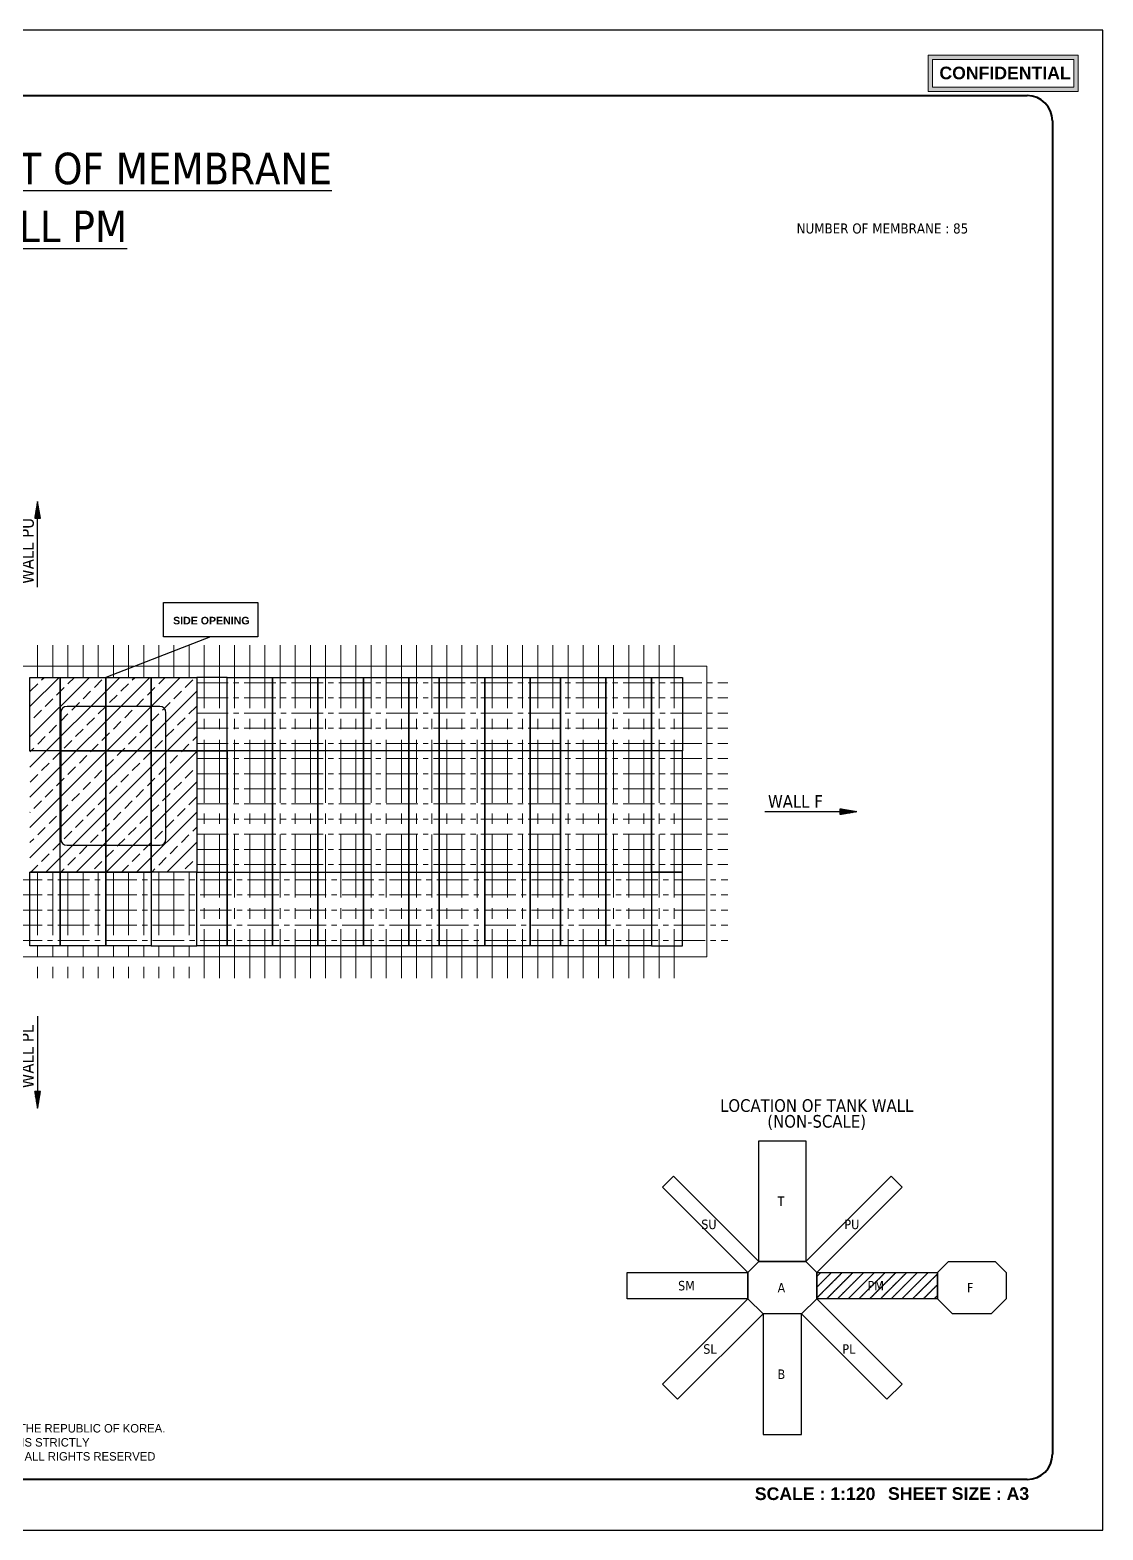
# Model space of a CAD drawing. Extents: x 0 to 50400, y 0 to 35640.
# Drawn here: x 24916 to 50400, y 0 to 35640 of the extents above; entities that cross this region are included whole.
import ezdxf
from ezdxf.enums import TextEntityAlignment as Align

# ---------------------------------------------------------------- set-up
doc = ezdxf.new("R2010")
doc.units = 0
doc.linetypes.add('CENTER2', pattern=[225, 150, -25, 25, -25])
doc.layers.add('1', color=7, linetype='Continuous')
doc.layers.add('New Scale Title', color=7, linetype='Continuous')
for name, color, linetype, lineweight in [('KC-2B HHITABLE', 253, 'Continuous', 25), ('KC-2B Membrane Sheet', 181, 'Continuous', 25), ('KC-2B Membrane Sheet UM', 181, 'Continuous', 25), ('KC-2B Non Scale View', 253, 'Continuous', 25), ('KC-2B Note', 2, 'Continuous', 25), ('KC-2B Steel Wall', 7, 'Continuous', 20), ('KC-2B Wall Name', 3, 'Continuous', 25)]:
    doc.layers.add(name, color=color, linetype=linetype, lineweight=lineweight)
doc.layers.add('MULTI-PLOT-AREA', color=2, linetype='Continuous', plot=False)
doc.styles.add('arial', font='arialbd.ttf')
doc.styles.add('Default', font='tahoma.ttf')

# ---------------------------------------------------------------- blocks, each defined once
blk = doc.blocks.new('MULTI-PLOT-AREA')
at = {"layer": 'MULTI-PLOT-AREA'}
blk.add_lwpolyline([(0, 0), (1, 0), (1, 1), (0, 1)], close=True, dxfattribs=at)

msp = doc.modelspace()

# ---------------------------------------------------------------- hatches: boundary and pattern name
at = {"layer": 'KC-2B Non Scale View', "extrusion": (0, 0, -1)}
h = msp.add_hatch(dxfattribs=at)
h.set_pattern_fill('WALLCHECK', color=256, scale=0.090198, angle=90, style=0, pattern_type=2)
h.set_pattern_definition([(135, (849183.48, 5135.06), (-127.559853, -127.559853), [9.0198437, -0.0090198])])
h.paths.add_polyline_path([(-43600, 6117), (-46467, 6117), (-46467, 5494), (-43600, 5494)])
at = {"layer": 'KC-2B Wall Name', "extrusion": (0, 0, -1)}
h = msp.add_hatch(dxfattribs=at)
h.set_pattern_fill('SLOPELINE', color=256, scale=0.75, angle=90, style=0, pattern_type=2)
h.set_pattern_definition([(135, (500916.354, 14910.1), (-0.5303300859, -0.5303300859), [75, -0.075])])
h.paths.add_polyline_path([(-44158, 17003), (-44158, 17137), (-44556, 17070)])
at = {"layer": 'KC-2B Wall Name'}
h = msp.add_hatch(dxfattribs=at)
h.set_pattern_fill('SLOPELINE', color=256, scale=0.75, style=0, pattern_type=2)
h.set_pattern_definition([(45, (13891.4386, 14138.4446), (-0.530330086, 0.530330086), [75, -0.075])])
h.paths.add_polyline_path([(25163, 10418), (25030, 10418), (25096, 10020)])
at = {"layer": 'New Scale Title', "lineweight": 5, "true_color": 0xff0000}
h = msp.add_hatch(color=1, dxfattribs=at)
h.dxf.hatch_style = 1
h.paths.add_polyline_path([(49813, 35045), (46249, 35045), (46249, 34181), (49813, 34181)])
h.paths.add_polyline_path([(46351, 34283), (46351, 34943), (49711, 34943), (49711, 34283)], flags=16)
h.paths.add_polyline_path([(46420, 34300), (49690, 34300), (49690, 34918), (46420, 34918)], flags=8)

# ---------------------------------------------------------------- linework, layer by layer
for p, q in [((28083, 22037), (30326, 22037)), ((28083, 21223), (28083, 22037)), ((30326, 22037), (30326, 21223)), ((29205, 21223), (26716, 20259)), ((30326, 21223), (28083, 21223))]:
    msp.add_line(p, q)
at = {"color": 1}
for p, q in [((24916, 19565), (25611, 20259)), ((24916, 18846), (26329, 20259)), ((24916, 18128), (27048, 20259)), ((24916, 17409), (27766, 20259)), ((24916, 16691), (28485, 20259)), ((24916, 20259), (28876, 20259)), ((24920, 19927), (25100, 20107)), ((25189, 20197), (25252, 20259)), ((25549, 19838), (25728, 20017)), ((25818, 20107), (25970, 20259)), ((26447, 20017), (26626, 20197)), ((27075, 19927), (27255, 20107)), ((27345, 20197), (27407, 20259)), ((27704, 19838), (27884, 20017)), ((27973, 20107), (28126, 20259)), ((28602, 20017), (28782, 20197)), ((28876, 20259), (28876, 15630)), ((24916, 15972), (28876, 19932)), ((25908, 19478), (26088, 19658)), ((26177, 19748), (26357, 19927)), ((26806, 19658), (26986, 19838)), ((27435, 19568), (27614, 19748)), ((28063, 19478), (28243, 19658)), ((28333, 19748), (28512, 19927)), ((25010, 19299), (25189, 19478)), ((25638, 19209), (25818, 19389)), ((25646, 19418), (25646, 16418)), ((27996, 19568), (25796, 19568)), ((26267, 19119), (26447, 19299)), ((26537, 19389), (26716, 19568)), ((27165, 19299), (27345, 19478)), ((27794, 19209), (27973, 19389)), ((28146, 16418), (28146, 19418)), ((28422, 19119), (28602, 19299)), ((28692, 19389), (28871, 19568)), ((25293, 15630), (28876, 19214)), ((25369, 18940), (25549, 19119)), ((25998, 18850), (26177, 19029)), ((26626, 18760), (26806, 18940)), ((26896, 19029), (27075, 19209)), ((27524, 18940), (27704, 19119)), ((28153, 18850), (28333, 19029)), ((24916, 18487), (25010, 18580)), ((25100, 18670), (25279, 18850)), ((25728, 18580), (25908, 18760)), ((26357, 18491), (26537, 18670)), ((26986, 18401), (27165, 18580)), ((27255, 18670), (27435, 18850)), ((27884, 18580), (28063, 18760)), ((28512, 18491), (28692, 18670)), ((28782, 18760), (28876, 18855)), ((25636, 18510), (24916, 18510)), ((25189, 18042), (25369, 18221)), ((25459, 18311), (25638, 18491)), ((26011, 15630), (28876, 18496)), ((26088, 18221), (26267, 18401)), ((26716, 18131), (26896, 18311)), ((27345, 18042), (27524, 18221)), ((27614, 18311), (27794, 18491)), ((28243, 18221), (28422, 18401)), ((24920, 17772), (25100, 17952)), ((25549, 17682), (25728, 17862)), ((25818, 17952), (25998, 18131)), ((26447, 17862), (26626, 18042)), ((27075, 17772), (27255, 17952)), ((27704, 17682), (27884, 17862)), ((27973, 17952), (28153, 18131)), ((28602, 17862), (28782, 18042)), ((25279, 17413), (25459, 17592)), ((25908, 17323), (26088, 17503)), ((26177, 17592), (26357, 17772)), ((26729, 15630), (28876, 17777)), ((26806, 17503), (26986, 17682)), ((27435, 17413), (27614, 17592)), ((28063, 17323), (28243, 17503)), ((28333, 17592), (28512, 17772)), ((25010, 17143), (25189, 17323)), ((25638, 17054), (25818, 17233)), ((26267, 16964), (26447, 17143)), ((26537, 17233), (26716, 17413)), ((27165, 17143), (27345, 17323)), ((27794, 17054), (27973, 17233)), ((28422, 16964), (28602, 17143)), ((28692, 17233), (28871, 17413)), ((25369, 16784), (25549, 16964)), ((25998, 16694), (26177, 16874)), ((26626, 16605), (26806, 16784)), ((26896, 16874), (27075, 17054)), ((27448, 15630), (28876, 17059)), ((27524, 16784), (27704, 16964)), ((28153, 16694), (28333, 16874)), ((24916, 16332), (25010, 16425)), ((25100, 16515), (25279, 16694)), ((25728, 16425), (25908, 16605)), ((26357, 16335), (26537, 16515)), ((26986, 16245), (27165, 16425)), ((27255, 16515), (27435, 16694)), ((27884, 16425), (28063, 16605)), ((28512, 16335), (28692, 16515)), ((28782, 16605), (28876, 16700)), ((25189, 15886), (25369, 16066)), ((25459, 16156), (25638, 16335)), ((25796, 16268), (27996, 16268)), ((26088, 16066), (26267, 16245)), ((26716, 15976), (26896, 16156)), ((27345, 15886), (27524, 16066)), ((27614, 16156), (27794, 16335)), ((28166, 15630), (28876, 16340)), ((28243, 16066), (28422, 16245)), ((24933, 15630), (25100, 15796)), ((25652, 15630), (25728, 15707)), ((25818, 15796), (25998, 15976)), ((26447, 15707), (26626, 15886)), ((27089, 15630), (27255, 15796)), ((27807, 15630), (27884, 15707)), ((27973, 15796), (28153, 15976)), ((28602, 15707), (28782, 15886)), ((28876, 15630), (24916, 15630))]:
    msp.add_line(p, q, dxfattribs=at)
at = {"color": 1, "linetype": 'Continuous', "lineweight": 0}
msp.add_line((25279, 19568), (25459, 19748), dxfattribs=at)
at = {"linetype": 'Continuous', "lineweight": 0}
for p, q in [((28871, 18131), (28876, 18136)), ((24916, 17050), (24920, 17054)), ((28871, 15976), (28876, 15981))]:
    msp.add_line(p, q, dxfattribs=at)
at = {"color": 1}
msp.add_lwpolyline([(25636, 18510), (24916, 18510), (24916, 20259), (25636, 20259), (25636, 18510)], dxfattribs=at)
for centre, start, end in [((25796, 19418), 90, 180), ((27996, 19418), 0, 90), ((25796, 16418), 180, 270), ((27996, 16418), 270, 0)]:
    msp.add_arc(centre, 150, start, end, dxfattribs=at)
at = {"layer": 'KC-2B Membrane Sheet'}
for points in [[(26716, 18510), (25636, 18510), (25636, 20259), (26716, 20259), (26716, 18510)], [(27796, 18510), (26716, 18510), (26716, 20259), (27796, 20259), (27796, 18510)], [(28876, 18510), (27796, 18510), (27796, 20259), (28876, 20259), (28876, 18510)], [(28876, 18510), (29596, 18510), (29596, 20259), (28876, 20259), (28876, 18510)], [(30676, 18510), (29596, 18510), (29596, 20259), (30676, 20259), (30676, 18510)], [(31756, 18510), (30676, 18510), (30676, 20259), (31756, 20259), (31756, 18510)], [(32836, 18510), (31756, 18510), (31756, 20259), (32836, 20259), (32836, 18510)], [(33916, 18510), (32836, 18510), (32836, 20259), (33916, 20259), (33916, 18510)], [(34636, 18510), (33916, 18510), (33916, 20259), (34636, 20259), (34636, 18510)], [(35716, 18510), (34636, 18510), (34636, 20259), (35716, 20259), (35716, 18510)], [(36796, 18510), (35716, 18510), (35716, 20259), (36796, 20259), (36796, 18510)], [(37516, 18510), (36796, 18510), (36796, 20259), (37516, 20259), (37516, 18510)], [(38596, 18510), (37516, 18510), (37516, 20259), (38596, 20259), (38596, 18510)], [(39676, 18510), (38596, 18510), (38596, 20259), (39676, 20259), (39676, 18510)], [(40411, 18510), (39676, 18510), (39676, 20259), (40411, 20259), (40411, 18510)], [(26716, 15630), (25636, 15630), (25636, 18510), (26716, 18510), (26716, 15630)], [(27796, 15630), (26716, 15630), (26716, 18510), (27796, 18510), (27796, 15630)], [(27796, 18510), (28876, 18510), (28876, 15630), (27796, 15630), (27796, 18510)], [(24916, 15630), (25636, 15630), (25636, 13881), (24916, 13881), (24916, 15630)], [(25636, 15630), (26716, 15630), (26716, 13881), (25636, 13881), (25636, 15630)], [(26716, 15630), (27796, 15630), (27796, 13881), (26716, 13881), (26716, 15630)], [(28876, 15630), (27796, 15630), (27796, 13881), (28876, 13881), (28876, 15630)], [(28876, 15630), (29596, 15630), (29596, 13881), (28876, 13881), (28876, 15630)], [(29596, 15630), (30676, 15630), (30676, 13881), (29596, 13881), (29596, 15630)], [(30676, 15630), (31756, 15630), (31756, 13881), (30676, 13881), (30676, 15630)], [(31756, 15630), (32836, 15630), (32836, 13881), (31756, 13881), (31756, 15630)], [(32836, 15630), (33916, 15630), (33916, 13881), (32836, 13881), (32836, 15630)], [(33916, 15630), (34636, 15630), (34636, 13881), (33916, 13881), (33916, 15630)], [(34636, 15630), (35716, 15630), (35716, 13881), (34636, 13881), (34636, 15630)], [(35716, 15630), (36796, 15630), (36796, 13881), (35716, 13881), (35716, 15630)], [(36796, 15630), (37516, 15630), (37516, 13881), (36796, 13881), (36796, 15630)], [(37516, 15630), (38596, 15630), (38596, 13881), (37516, 13881), (37516, 15630)], [(38596, 15630), (39676, 15630), (39676, 13881), (38596, 13881), (38596, 15630)], [(40411, 15630), (39676, 15630), (39676, 13881), (40411, 13881), (40411, 15630)]]:
    msp.add_lwpolyline(points, dxfattribs=at)
at = {"layer": 'KC-2B Membrane Sheet UM', "linetype": 'Continuous'}
for p, q in [((25636, 15630), (25636, 18510)), ((29596, 18510), (28876, 18510)), ((28876, 18510), (28876, 15630)), ((29596, 18510), (29596, 15630)), ((29596, 15630), (29596, 18510)), ((30676, 18510), (30676, 15630)), ((30676, 15630), (30676, 18510)), ((31756, 18510), (31756, 15630)), ((31756, 15630), (31756, 18510)), ((32836, 18510), (32836, 15630)), ((32836, 15630), (32836, 18510)), ((33916, 15630), (33916, 18510)), ((33916, 18510), (33916, 15630)), ((34636, 18510), (34636, 15630)), ((34636, 15630), (34636, 18510)), ((35716, 18510), (35716, 15630)), ((35716, 15630), (35716, 18510)), ((36796, 15630), (36796, 18510)), ((36796, 18510), (36796, 15630)), ((37516, 18510), (37516, 15630)), ((37516, 15630), (37516, 18510)), ((38596, 18510), (38596, 15630)), ((38596, 15630), (38596, 18510)), ((39676, 15630), (39676, 18510)), ((40411, 18510), (39676, 18510)), ((39676, 18510), (39676, 15630)), ((40411, 15630), (40411, 18510)), ((24916, 15630), (25636, 15630)), ((28876, 15630), (29596, 15630)), ((39676, 15630), (40411, 15630))]:
    msp.add_line(p, q, dxfattribs=at)
at = {"layer": 'KC-2B Non Scale View', "linetype": 'Continuous', "extrusion": (0, 0, -1)}
for points in [[(-42228, 6378), (-42228, 9245), (-43339, 9245), (-43339, 6378)], [(-41967, 6117), (-39940, 8144), (-40201, 8406), (-42228, 6378)], [(-43339, 6378), (-45366, 8406), (-45627, 8144), (-43600, 6117)], [(-41967, 5494), (-39100, 5494), (-39100, 6117), (-41967, 6117)], [(-42326, 5135), (-41967, 5494), (-41967, 6117), (-42228, 6378), (-43339, 6378), (-43600, 6117), (-43600, 5494), (-43241, 5135)], [(-43600, 6117), (-46467, 6117), (-46467, 5494), (-43600, 5494)], [(-46826, 5135), (-46467, 5494), (-46467, 6117), (-46728, 6378), (-47839, 6378), (-48100, 6117), (-48100, 5494), (-47741, 5135)], [(-42326, 5135), (-40298, 3108), (-39940, 3467), (-41967, 5494)], [(-43600, 5494), (-45627, 3467), (-45268, 3108), (-43241, 5135)]]:
    msp.add_lwpolyline(points, close=True, dxfattribs=at)
at = {"layer": 'KC-2B Non Scale View', "linetype": 'Continuous'}
msp.add_lwpolyline([(42326, 5135), (42326, 2268), (43241, 2268), (43241, 5135)], close=True, dxfattribs=at)
at = {"layer": 'KC-2B Steel Wall', "linetype": 'CENTER2', "ltscale": 10}
for p, q in [((25096, 21025), (25096, 20259)), ((25456, 21025), (25456, 20259)), ((25816, 21025), (25816, 20259)), ((26176, 21025), (26176, 20259)), ((26536, 21025), (26536, 20259)), ((26896, 21025), (26896, 20259)), ((27256, 21025), (27256, 20259)), ((27616, 21025), (27616, 20259)), ((27976, 21025), (27976, 20259)), ((28336, 21025), (28336, 20259)), ((28696, 21025), (28696, 20259)), ((29056, 21025), (29056, 13115)), ((29416, 21025), (29416, 13115)), ((29776, 21025), (29776, 13115)), ((30136, 21025), (30136, 13115)), ((30496, 21025), (30496, 13115)), ((30856, 21025), (30856, 13115)), ((31216, 21025), (31216, 13115)), ((31576, 21025), (31576, 13115)), ((31936, 21025), (31936, 13115)), ((32296, 21025), (32296, 13115)), ((32656, 21025), (32656, 13115)), ((33016, 21025), (33016, 13115)), ((33376, 21025), (33376, 13115)), ((33736, 21025), (33736, 13115)), ((34096, 21025), (34096, 13115)), ((34456, 21025), (34456, 13115)), ((34816, 21025), (34816, 13115)), ((35176, 21025), (35176, 13115)), ((35536, 21025), (35536, 13115)), ((35896, 21025), (35896, 13115)), ((36256, 21025), (36256, 13115)), ((36616, 21025), (36616, 13115)), ((36976, 21025), (36976, 13115)), ((37336, 21025), (37336, 13115)), ((37696, 21025), (37696, 13115)), ((38056, 21025), (38056, 13115)), ((38416, 21025), (38416, 13115)), ((38776, 21025), (38776, 13115)), ((39136, 21025), (39136, 13115)), ((39496, 21025), (39496, 13115)), ((39856, 21025), (39856, 13115)), ((40216, 21025), (40216, 13115)), ((25096, 15630), (25096, 13115)), ((25456, 15630), (25456, 13115)), ((25816, 15630), (25816, 13115)), ((26176, 15630), (26176, 13115)), ((26536, 15630), (26536, 13115)), ((26896, 15630), (26896, 13115)), ((27256, 15630), (27256, 13115)), ((27616, 15630), (27616, 13115)), ((27976, 15630), (27976, 13115)), ((28336, 15630), (28336, 13115)), ((28696, 15630), (28696, 13115))]:
    msp.add_line(p, q, dxfattribs=at)
at = {"layer": 'KC-2B Steel Wall', "extrusion": (0, 0, -1)}
for p, q in [((9204, 20525), (40989, 20525)), ((40989, 20525), (40989, 13615)), ((40989, 13615), (9204, 13615))]:
    msp.add_line(p, q, dxfattribs=at)
at = {"layer": 'KC-2B Steel Wall', "linetype": 'CENTER2', "ltscale": 5}
for p, q in [((28876, 20130), (41489, 20130)), ((28876, 19770), (41489, 19770)), ((28876, 19410), (41489, 19410)), ((28876, 19050), (41489, 19050)), ((28876, 18690), (41489, 18690)), ((28876, 18330), (41489, 18330)), ((28876, 17970), (41489, 17970)), ((28876, 17610), (41489, 17610)), ((28876, 17250), (41489, 17250)), ((28876, 16890), (41489, 16890)), ((28876, 16530), (41489, 16530)), ((28876, 16170), (41489, 16170)), ((28876, 15810), (41489, 15810)), ((8704, 15450), (41489, 15450)), ((8704, 15090), (41489, 15090)), ((8704, 14730), (41489, 14730)), ((8704, 14370), (41489, 14370)), ((8704, 14010), (41489, 14010))]:
    msp.add_line(p, q, dxfattribs=at)
at = {"layer": 'KC-2B Wall Name'}
for p, q in [((25096, 24436), (25030, 24039)), ((25163, 24039), (25096, 24436)), ((25030, 24039), (25163, 24039)), ((25096, 22401), (25096, 24191)), ((42369, 17070), (44158, 17070)), ((25096, 12207), (25096, 10418))]:
    msp.add_line(p, q, dxfattribs=at)
at = {"layer": 'KC-2B Wall Name', "linetype": 'Continuous'}
for p, q in [((25059, 24215), (25082, 24237)), ((25059, 24214), (25082, 24237)), ((25059, 24213), (25083, 24236)), ((25059, 24211), (25083, 24236)), ((25060, 24221), (25079, 24240)), ((25060, 24220), (25079, 24239)), ((25060, 24219), (25080, 24239)), ((25060, 24218), (25080, 24238)), ((25060, 24216), (25081, 24238)), ((25061, 24228), (25076, 24243)), ((25061, 24227), (25077, 24242)), ((25061, 24225), (25077, 24242)), ((25061, 24224), (25078, 24241)), ((25061, 24223), (25078, 24240)), ((25062, 24233), (25074, 24245)), ((25062, 24232), (25075, 24244)), ((25062, 24230), (25075, 24244)), ((25062, 24229), (25076, 24243)), ((25063, 24239), (25071, 24247)), ((25063, 24238), (25072, 24247)), ((25063, 24237), (25072, 24246)), ((25063, 24235), (25073, 24246)), ((25063, 24234), (25074, 24245)), ((25064, 24246), (25069, 24250)), ((25064, 24244), (25069, 24249)), ((25064, 24243), (25070, 24249)), ((25064, 24242), (25070, 24248)), ((25064, 24241), (25071, 24248)), ((25065, 24251), (25067, 24252)), ((25065, 24250), (25067, 24252)), ((25065, 24248), (25068, 24251)), ((25065, 24247), (25068, 24251)), ((25066, 24257), (25117, 24308)), ((25066, 24256), (25118, 24307)), ((25066, 24255), (25118, 24307)), ((25066, 24253), (25118, 24306)), ((25066, 24253), (25118, 24305)), ((25066, 24252), (25066, 24253)), ((25067, 24264), (25114, 24311)), ((25067, 24262), (25115, 24310)), ((25067, 24261), (25116, 24309)), ((25067, 24260), (25116, 24309)), ((25067, 24258), (25117, 24308)), ((25067, 24252), (25119, 24304)), ((25067, 24252), (25119, 24303)), ((25068, 24269), (25112, 24313)), ((25068, 24267), (25113, 24312)), ((25068, 24266), (25113, 24312)), ((25068, 24265), (25114, 24311)), ((25068, 24251), (25119, 24302)), ((25068, 24251), (25119, 24301)), ((25069, 24275), (25110, 24315)), ((25069, 24274), (25110, 24315)), ((25069, 24272), (25111, 24314)), ((25069, 24271), (25111, 24314)), ((25069, 24270), (25112, 24313)), ((25069, 24250), (25119, 24300)), ((25069, 24250), (25119, 24300)), ((25070, 24281), (25107, 24318)), ((25070, 24280), (25108, 24317)), ((25070, 24279), (25108, 24317)), ((25070, 24278), (25109, 24316)), ((25070, 24276), (25109, 24316)), ((25070, 24249), (25120, 24299)), ((25070, 24248), (25120, 24298)), ((25071, 24286), (25105, 24320)), ((25071, 24285), (25105, 24320)), ((25071, 24284), (25106, 24319)), ((25071, 24283), (25106, 24318)), ((25071, 24248), (25120, 24297)), ((25071, 24247), (25120, 24296)), ((25072, 24293), (25102, 24323)), ((25072, 24292), (25103, 24322)), ((25072, 24290), (25103, 24322)), ((25072, 24289), (25104, 24321)), ((25072, 24288), (25104, 24321)), ((25072, 24247), (25120, 24295)), ((25073, 24299), (25100, 24325)), ((25073, 24298), (25100, 24325)), ((25073, 24297), (25101, 24324)), ((25073, 24295), (25101, 24324)), ((25073, 24294), (25102, 24323)), ((25073, 24246), (25120, 24294)), ((25073, 24246), (25120, 24293)), ((25074, 24304), (25097, 24327)), ((25074, 24303), (25098, 24327)), ((25074, 24302), (25099, 24326)), ((25074, 24300), (25099, 24326)), ((25074, 24245), (25121, 24292)), ((25074, 24245), (25121, 24291)), ((25075, 24311), (25095, 24330)), ((25075, 24309), (25095, 24330)), ((25075, 24308), (25096, 24329)), ((25075, 24307), (25096, 24329)), ((25075, 24306), (25097, 24328)), ((25075, 24244), (25121, 24290)), ((25075, 24244), (25121, 24290)), ((25076, 24317), (25092, 24333)), ((25076, 24316), (25093, 24332)), ((25076, 24315), (25093, 24332)), ((25076, 24313), (25094, 24331)), ((25076, 24312), (25094, 24331)), ((25076, 24243), (25121, 24289)), ((25076, 24243), (25121, 24288)), ((25077, 24322), (25090, 24335)), ((25077, 24321), (25091, 24334)), ((25077, 24320), (25091, 24334)), ((25077, 24318), (25092, 24333)), ((25077, 24242), (25122, 24287)), ((25077, 24242), (25122, 24286)), ((25078, 24329), (25087, 24338)), ((25078, 24327), (25088, 24337)), ((25078, 24326), (25088, 24336)), ((25078, 24325), (25089, 24336)), ((25078, 24323), (25090, 24335)), ((25078, 24241), (25122, 24285)), ((25078, 24241), (25122, 24284)), ((25079, 24335), (25085, 24340)), ((25079, 24334), (25085, 24340)), ((25079, 24332), (25086, 24339)), ((25079, 24331), (25086, 24339)), ((25079, 24330), (25087, 24338)), ((25079, 24240), (25122, 24283)), ((25079, 24239), (25122, 24282)), ((25080, 24340), (25083, 24342)), ((25080, 24339), (25083, 24342)), ((25080, 24337), (25084, 24341)), ((25080, 24336), (25084, 24341)), ((25080, 24239), (25122, 24281)), ((25081, 24346), (25107, 24372)), ((25081, 24345), (25107, 24371)), ((25081, 24344), (25107, 24370)), ((25081, 24344), (25081, 24344)), ((25081, 24343), (25082, 24343)), ((25081, 24341), (25082, 24343)), ((25081, 24238), (25123, 24280)), ((25081, 24238), (25123, 24280)), ((25082, 24353), (25106, 24377)), ((25082, 24351), (25107, 24376)), ((25082, 24350), (25107, 24375)), ((25082, 24349), (25107, 24374)), ((25082, 24348), (25107, 24373)), ((25082, 24343), (25108, 24369)), ((25082, 24343), (25108, 24369)), ((25082, 24237), (25123, 24279)), ((25082, 24237), (25123, 24278)), ((25083, 24358), (25106, 24380)), ((25083, 24357), (25106, 24379)), ((25083, 24355), (25106, 24379)), ((25083, 24354), (25106, 24378)), ((25083, 24342), (25108, 24368)), ((25083, 24342), (25108, 24367)), ((25083, 24236), (25123, 24277)), ((25083, 24236), (25123, 24276)), ((25084, 24364), (25105, 24385)), ((25084, 24363), (25105, 24384)), ((25084, 24362), (25105, 24383)), ((25084, 24360), (25105, 24382)), ((25084, 24359), (25106, 24381)), ((25084, 24341), (25108, 24366)), ((25084, 24341), (25108, 24365)), ((25084, 24235), (25123, 24275)), ((25084, 24235), (25124, 24274)), ((25085, 24371), (25104, 24389)), ((25085, 24369), (25104, 24389)), ((25085, 24368), (25105, 24388)), ((25085, 24367), (25105, 24387)), ((25085, 24366), (25105, 24386)), ((25085, 24340), (25109, 24364)), ((25085, 24340), (25109, 24363)), ((25085, 24234), (25124, 24273)), ((25085, 24234), (25124, 24272)), ((25086, 24376), (25104, 24393)), ((25086, 24374), (25104, 24392)), ((25086, 24373), (25104, 24391)), ((25086, 24372), (25104, 24390)), ((25086, 24339), (25109, 24362)), ((25086, 24339), (25109, 24361)), ((25086, 24233), (25124, 24271)), ((25086, 24233), (25124, 24270)), ((25087, 24382), (25103, 24398)), ((25087, 24381), (25103, 24397)), ((25087, 24380), (25103, 24396)), ((25087, 24378), (25103, 24395)), ((25087, 24377), (25104, 24394)), ((25087, 24338), (25109, 24360)), ((25087, 24338), (25109, 24359)), ((25087, 24232), (25124, 24270)), ((25087, 24231), (25125, 24269)), ((25088, 24388), (25102, 24402)), ((25088, 24387), (25102, 24401)), ((25088, 24386), (25102, 24400)), ((25088, 24385), (25103, 24399)), ((25088, 24383), (25103, 24399)), ((25088, 24337), (25109, 24359)), ((25088, 24231), (25125, 24268)), ((25088, 24230), (25125, 24267)), ((25089, 24394), (25102, 24406)), ((25089, 24392), (25102, 24405)), ((25089, 24391), (25102, 24404)), ((25089, 24390), (25102, 24403)), ((25089, 24337), (25110, 24358)), ((25089, 24336), (25110, 24357)), ((25089, 24230), (25125, 24266)), ((25090, 24400), (25101, 24410)), ((25090, 24399), (25101, 24409)), ((25090, 24397), (25101, 24409)), ((25090, 24396), (25101, 24408)), ((25090, 24395), (25101, 24407)), ((25090, 24335), (25110, 24356)), ((25090, 24335), (25110, 24355)), ((25090, 24229), (25125, 24265)), ((25090, 24229), (25125, 24264)), ((25091, 24406), (25100, 24415)), ((25091, 24405), (25100, 24414)), ((25091, 24404), (25100, 24413)), ((25091, 24402), (25100, 24412)), ((25091, 24401), (25101, 24411)), ((25091, 24334), (25110, 24354)), ((25091, 24334), (25110, 24353)), ((25091, 24228), (25125, 24263)), ((25091, 24228), (25126, 24262)), ((25092, 24411), (25099, 24419)), ((25092, 24410), (25100, 24418)), ((25092, 24409), (25100, 24417)), ((25092, 24408), (25100, 24416)), ((25092, 24333), (25111, 24352)), ((25092, 24333), (25111, 24351)), ((25092, 24227), (25126, 24261)), ((25092, 24227), (25126, 24260)), ((25093, 24418), (25099, 24423)), ((25093, 24416), (25099, 24422)), ((25093, 24415), (25099, 24421)), ((25093, 24414), (25099, 24420)), ((25093, 24413), (25099, 24419)), ((25093, 24332), (25111, 24350)), ((25093, 24332), (25111, 24349)), ((25093, 24226), (25126, 24260)), ((25093, 24226), (25126, 24259)), ((25094, 24424), (25098, 24428)), ((25094, 24423), (25098, 24427)), ((25094, 24422), (25098, 24426)), ((25094, 24420), (25098, 24425)), ((25094, 24419), (25098, 24424)), ((25094, 24331), (25111, 24349)), ((25094, 24331), (25111, 24348)), ((25094, 24225), (25126, 24258)), ((25094, 24225), (25127, 24257)), ((25095, 24431), (25097, 24432)), ((25095, 24429), (25097, 24431)), ((25095, 24428), (25097, 24430)), ((25095, 24427), (25098, 24429)), ((25095, 24425), (25098, 24428)), ((25095, 24330), (25111, 24347)), ((25095, 24330), (25112, 24346)), ((25095, 24224), (25127, 24256)), ((25095, 24224), (25127, 24255)), ((25096, 24436), (25096, 24436)), ((25096, 24434), (25096, 24435)), ((25096, 24433), (25097, 24434)), ((25096, 24432), (25097, 24433)), ((25096, 24329), (25112, 24345)), ((25096, 24329), (25112, 24344)), ((25096, 24223), (25127, 24254)), ((25096, 24222), (25127, 24253)), ((25097, 24435), (25097, 24435)), ((25097, 24328), (25112, 24343)), ((25097, 24222), (25127, 24252)), ((25097, 24221), (25127, 24251)), ((25098, 24328), (25112, 24342)), ((25098, 24327), (25112, 24341)), ((25098, 24221), (25128, 24250)), ((25099, 24326), (25113, 24340)), ((25099, 24326), (25113, 24339)), ((25099, 24220), (25128, 24250)), ((25099, 24220), (25128, 24249)), ((25100, 24325), (25113, 24339)), ((25100, 24325), (25113, 24338)), ((25100, 24219), (25128, 24248)), ((25100, 24219), (25128, 24247)), ((25101, 24324), (25113, 24337)), ((25101, 24324), (25113, 24336)), ((25101, 24218), (25128, 24246)), ((25101, 24218), (25129, 24245)), ((25102, 24323), (25113, 24335)), ((25102, 24323), (25114, 24334)), ((25102, 24217), (25129, 24244)), ((25102, 24217), (25129, 24243)), ((25103, 24322), (25114, 24333)), ((25103, 24322), (25114, 24332)), ((25103, 24216), (25129, 24242)), ((25103, 24216), (25129, 24241)), ((25104, 24321), (25114, 24331)), ((25104, 24321), (25114, 24330)), ((25104, 24215), (25129, 24241)), ((25104, 24215), (25129, 24240)), ((25105, 24320), (25114, 24330)), ((25105, 24320), (25114, 24329)), ((25105, 24214), (25130, 24239)), ((25105, 24213), (25130, 24238)), ((25106, 24319), (25115, 24328)), ((25106, 24213), (25130, 24237)), ((25106, 24212), (25130, 24236)), ((25107, 24319), (25115, 24327)), ((25107, 24318), (25115, 24326)), ((25108, 24317), (25115, 24325)), ((25108, 24317), (25115, 24324)), ((25109, 24316), (25115, 24323)), ((25109, 24316), (25116, 24322)), ((25110, 24315), (25116, 24321)), ((25110, 24315), (25116, 24320)), ((25111, 24314), (25116, 24320)), ((25111, 24314), (25116, 24319)), ((25112, 24313), (25116, 24318)), ((25112, 24313), (25116, 24317)), ((25113, 24312), (25117, 24316)), ((25113, 24312), (25117, 24315)), ((25114, 24311), (25117, 24314)), ((25114, 24311), (25117, 24313)), ((25115, 24310), (25117, 24312)), ((25116, 24310), (25117, 24311)), ((25116, 24309), (25118, 24310)), ((25117, 24308), (25118, 24310)), ((25117, 24308), (25118, 24309)), ((25118, 24307), (25118, 24308)), ((25030, 24043), (25047, 24060)), ((25030, 24042), (25047, 24059)), ((25030, 24040), (25048, 24058)), ((25030, 24039), (25049, 24058)), ((25030, 24039), (25049, 24057)), ((25031, 24049), (25044, 24062)), ((25031, 24048), (25045, 24062)), ((25031, 24047), (25045, 24061)), ((25031, 24046), (25046, 24061)), ((25031, 24044), (25046, 24060)), ((25031, 24039), (25050, 24057)), ((25032, 24054), (25042, 24064)), ((25032, 24053), (25043, 24064)), ((25032, 24052), (25043, 24063)), ((25032, 24051), (25044, 24063)), ((25032, 24039), (25050, 24056)), ((25033, 24061), (25040, 24067)), ((25033, 24060), (25040, 24066)), ((25033, 24058), (25041, 24066)), ((25033, 24057), (25041, 24065)), ((25033, 24056), (25042, 24065)), ((25033, 24039), (25051, 24056)), ((25034, 24067), (25037, 24070)), ((25034, 24066), (25037, 24069)), ((25034, 24065), (25038, 24069)), ((25034, 24063), (25038, 24068)), ((25034, 24062), (25039, 24067)), ((25035, 24072), (25088, 24125)), ((25035, 24071), (25088, 24124)), ((25035, 24071), (25035, 24071)), ((25035, 24070), (25036, 24071)), ((25035, 24068), (25036, 24070)), ((25035, 24039), (25051, 24055)), ((25036, 24079), (25085, 24127)), ((25036, 24077), (25086, 24127)), ((25036, 24076), (25086, 24126)), ((25036, 24075), (25087, 24126)), ((25036, 24074), (25087, 24125)), ((25036, 24071), (25089, 24124)), ((25036, 24070), (25089, 24123)), ((25036, 24039), (25052, 24055)), ((25037, 24085), (25083, 24130)), ((25037, 24084), (25083, 24130)), ((25037, 24083), (25084, 24129)), ((25037, 24081), (25084, 24129)), ((25037, 24080), (25085, 24128)), ((25037, 24070), (25090, 24123)), ((25037, 24069), (25090, 24122)), ((25037, 24039), (25052, 24054)), ((25038, 24090), (25080, 24132)), ((25038, 24089), (25081, 24132)), ((25038, 24088), (25081, 24131)), ((25038, 24086), (25082, 24131)), ((25038, 24069), (25091, 24122)), ((25038, 24068), (25092, 24121)), ((25038, 24039), (25053, 24054)), ((25039, 24097), (25078, 24135)), ((25039, 24095), (25078, 24134)), ((25039, 24094), (25079, 24134)), ((25039, 24093), (25079, 24133)), ((25039, 24091), (25080, 24133)), ((25039, 24068), (25092, 24121)), ((25039, 24039), (25053, 24053)), ((25040, 24103), (25075, 24138)), ((25040, 24102), (25076, 24137)), ((25040, 24100), (25076, 24136)), ((25040, 24099), (25077, 24136)), ((25040, 24098), (25077, 24135)), ((25040, 24067), (25093, 24120)), ((25040, 24066), (25093, 24119)), ((25040, 24039), (25054, 24053)), ((25041, 24108), (25073, 24140)), ((25041, 24107), (25074, 24139)), ((25041, 24105), (25074, 24139)), ((25041, 24104), (25075, 24138)), ((25041, 24066), (25094, 24119)), ((25041, 24065), (25094, 24118)), ((25041, 24039), (25054, 24052)), ((25042, 24114), (25070, 24142)), ((25042, 24113), (25071, 24142)), ((25042, 24112), (25071, 24141)), ((25042, 24111), (25072, 24141)), ((25042, 24109), (25072, 24140)), ((25042, 24065), (25095, 24118)), ((25042, 24064), (25095, 24117)), ((25042, 24039), (25055, 24052)), ((25043, 24121), (25068, 24145)), ((25043, 24119), (25068, 24144)), ((25043, 24118), (25069, 24144)), ((25043, 24117), (25069, 24143)), ((25043, 24116), (25070, 24143)), ((25043, 24064), (25096, 24117)), ((25043, 24063), (25096, 24116)), ((25043, 24039), (25055, 24051)), ((25044, 24126), (25066, 24147)), ((25044, 24125), (25066, 24147)), ((25044, 24123), (25067, 24146)), ((25044, 24122), (25067, 24145)), ((25044, 24063), (25097, 24116)), ((25044, 24062), (25097, 24115)), ((25044, 24039), (25056, 24050)), ((25045, 24132), (25063, 24150)), ((25045, 24131), (25063, 24149)), ((25045, 24130), (25064, 24149)), ((25045, 24128), (25064, 24148)), ((25045, 24127), (25065, 24148)), ((25045, 24062), (25098, 24115)), ((25045, 24061), (25098, 24114)), ((25045, 24039), (25056, 24050)), ((25046, 24139), (25060, 24152)), ((25046, 24137), (25061, 24152)), ((25046, 24136), (25061, 24151)), ((25046, 24135), (25062, 24151)), ((25046, 24134), (25062, 24150)), ((25046, 24061), (25099, 24114)), ((25046, 24060), (25099, 24113)), ((25046, 24039), (25057, 24049)), ((25047, 24144), (25058, 24154)), ((25047, 24142), (25059, 24154)), ((25047, 24141), (25059, 24153)), ((25047, 24140), (25060, 24153)), ((25047, 24060), (25100, 24113)), ((25047, 24039), (25058, 24049)), ((25048, 24150), (25055, 24157)), ((25048, 24149), (25056, 24157)), ((25048, 24148), (25057, 24156)), ((25048, 24146), (25057, 24156)), ((25048, 24145), (25058, 24155)), ((25048, 24059), (25101, 24112)), ((25048, 24058), (25101, 24112)), ((25048, 24039), (25058, 24048)), ((25049, 24156), (25053, 24160)), ((25049, 24155), (25053, 24159)), ((25049, 24154), (25054, 24159)), ((25049, 24153), (25054, 24158)), ((25049, 24151), (25055, 24158)), ((25049, 24058), (25102, 24111)), ((25049, 24057), (25102, 24110)), ((25049, 24039), (25059, 24048)), ((25050, 24162), (25051, 24162)), ((25050, 24160), (25051, 24161)), ((25050, 24159), (25052, 24161)), ((25050, 24158), (25052, 24160)), ((25050, 24057), (25103, 24110)), ((25050, 24056), (25103, 24109)), ((25050, 24039), (25059, 24047)), ((25051, 24168), (25101, 24218)), ((25051, 24167), (25102, 24217)), ((25051, 24165), (25102, 24217)), ((25051, 24164), (25103, 24216)), ((25051, 24163), (25103, 24216)), ((25051, 24162), (25104, 24215)), ((25051, 24161), (25104, 24214)), ((25051, 24056), (25104, 24109)), ((25051, 24055), (25104, 24108)), ((25051, 24039), (25060, 24047)), ((25052, 24174), (25098, 24220)), ((25052, 24173), (25099, 24220)), ((25052, 24172), (25100, 24219)), ((25052, 24170), (25100, 24219)), ((25052, 24169), (25101, 24218)), ((25052, 24161), (25105, 24214)), ((25052, 24160), (25105, 24213)), ((25052, 24055), (25105, 24108)), ((25052, 24054), (25105, 24107)), ((25053, 24179), (25096, 24222)), ((25053, 24178), (25097, 24222)), ((25053, 24177), (25097, 24221)), ((25053, 24176), (25098, 24221)), ((25053, 24160), (25106, 24213)), ((25053, 24159), (25106, 24212)), ((25053, 24054), (25106, 24107)), ((25053, 24053), (25106, 24106)), ((25053, 24039), (25060, 24046)), ((25054, 24186), (25094, 24225)), ((25054, 24184), (25094, 24225)), ((25054, 24183), (25095, 24224)), ((25054, 24182), (25095, 24223)), ((25054, 24181), (25096, 24223)), ((25054, 24159), (25107, 24212)), ((25054, 24158), (25107, 24211)), ((25054, 24053), (25107, 24106)), ((25054, 24052), (25107, 24105)), ((25054, 24039), (25061, 24046)), ((25055, 24192), (25091, 24228)), ((25055, 24191), (25092, 24227)), ((25055, 24190), (25092, 24227)), ((25055, 24188), (25093, 24226)), ((25055, 24187), (25093, 24226)), ((25055, 24158), (25108, 24211)), ((25055, 24052), (25108, 24105)), ((25055, 24051), (25109, 24104)), ((25055, 24039), (25061, 24045)), ((25056, 24197), (25089, 24230)), ((25056, 24196), (25089, 24229)), ((25056, 24195), (25090, 24229)), ((25056, 24193), (25091, 24228)), ((25056, 24157), (25109, 24210)), ((25056, 24157), (25109, 24210)), ((25056, 24051), (25109, 24104)), ((25056, 24039), (25062, 24045)), ((25057, 24204), (25086, 24233)), ((25057, 24202), (25087, 24232)), ((25057, 24201), (25087, 24231)), ((25057, 24200), (25088, 24231)), ((25057, 24199), (25088, 24230)), ((25057, 24156), (25110, 24209)), ((25057, 24156), (25110, 24209)), ((25057, 24050), (25110, 24103)), ((25057, 24049), (25110, 24103)), ((25057, 24039), (25062, 24044)), ((25058, 24210), (25084, 24235)), ((25058, 24209), (25084, 24235)), ((25058, 24207), (25085, 24234)), ((25058, 24206), (25085, 24234)), ((25058, 24205), (25086, 24233)), ((25058, 24155), (25111, 24208)), ((25058, 24155), (25111, 24208)), ((25058, 24049), (25111, 24102)), ((25058, 24048), (25111, 24101)), ((25058, 24039), (25063, 24044)), ((25059, 24154), (25112, 24207)), ((25059, 24153), (25112, 24207)), ((25059, 24048), (25112, 24101)), ((25059, 24047), (25112, 24100)), ((25059, 24039), (25063, 24043)), ((25060, 24153), (25113, 24206)), ((25060, 24152), (25113, 24205)), ((25060, 24047), (25113, 24100)), ((25060, 24046), (25113, 24099)), ((25060, 24039), (25064, 24043)), ((25061, 24152), (25114, 24205)), ((25061, 24151), (25114, 24204)), ((25061, 24046), (25114, 24099)), ((25061, 24045), (25114, 24098)), ((25061, 24039), (25064, 24042)), ((25062, 24151), (25115, 24204)), ((25062, 24150), (25115, 24203)), ((25062, 24045), (25115, 24098)), ((25062, 24044), (25115, 24097)), ((25062, 24039), (25065, 24041)), ((25063, 24150), (25116, 24203)), ((25063, 24149), (25117, 24202)), ((25063, 24044), (25116, 24097)), ((25063, 24043), (25116, 24096)), ((25063, 24039), (25065, 24041)), ((25064, 24149), (25117, 24202)), ((25064, 24043), (25117, 24096)), ((25064, 24042), (25118, 24095)), ((25064, 24039), (25066, 24040)), ((25065, 24148), (25118, 24201)), ((25065, 24148), (25118, 24201)), ((25065, 24042), (25118, 24095)), ((25065, 24039), (25067, 24040)), ((25066, 24147), (25119, 24200)), ((25066, 24147), (25119, 24200)), ((25066, 24041), (25119, 24094)), ((25066, 24040), (25119, 24094)), ((25066, 24039), (25067, 24039)), ((25067, 24146), (25120, 24199)), ((25067, 24146), (25120, 24199)), ((25067, 24040), (25120, 24093)), ((25067, 24039), (25120, 24092)), ((25067, 24039), (25068, 24039)), ((25068, 24145), (25121, 24198)), ((25068, 24144), (25121, 24197)), ((25068, 24039), (25121, 24092)), ((25068, 24039), (25121, 24091)), ((25069, 24144), (25122, 24197)), ((25069, 24143), (25122, 24196)), ((25070, 24143), (25123, 24196)), ((25070, 24142), (25123, 24195)), ((25070, 24039), (25122, 24091)), ((25071, 24142), (25124, 24195)), ((25071, 24141), (25124, 24194)), ((25071, 24039), (25122, 24090)), ((25072, 24141), (25125, 24194)), ((25072, 24140), (25126, 24193)), ((25072, 24039), (25123, 24090)), ((25073, 24140), (25126, 24193)), ((25073, 24039), (25123, 24089)), ((25074, 24139), (25127, 24192)), ((25074, 24139), (25127, 24192)), ((25074, 24039), (25124, 24089)), ((25075, 24138), (25128, 24191)), ((25075, 24138), (25128, 24191)), ((25075, 24039), (25124, 24088)), ((25076, 24137), (25129, 24190)), ((25076, 24137), (25129, 24190)), ((25076, 24039), (25125, 24088)), ((25077, 24136), (25130, 24189)), ((25077, 24135), (25130, 24188)), ((25077, 24039), (25125, 24087)), ((25078, 24135), (25131, 24188)), ((25078, 24134), (25131, 24187)), ((25078, 24039), (25126, 24087)), ((25079, 24134), (25132, 24187)), ((25079, 24133), (25132, 24186)), ((25079, 24039), (25127, 24086)), ((25080, 24133), (25133, 24186)), ((25080, 24132), (25133, 24185)), ((25080, 24039), (25127, 24086)), ((25081, 24132), (25134, 24185)), ((25081, 24039), (25128, 24085)), ((25082, 24131), (25135, 24184)), ((25082, 24131), (25135, 24184)), ((25082, 24039), (25128, 24084)), ((25083, 24130), (25136, 24183)), ((25083, 24130), (25136, 24183)), ((25083, 24039), (25129, 24084)), ((25084, 24129), (25137, 24182)), ((25084, 24129), (25137, 24182)), ((25084, 24039), (25129, 24083)), ((25085, 24128), (25138, 24181)), ((25085, 24127), (25138, 24181)), ((25085, 24039), (25130, 24083)), ((25086, 24127), (25139, 24180)), ((25086, 24126), (25139, 24179)), ((25086, 24039), (25130, 24082)), ((25087, 24126), (25140, 24179)), ((25087, 24125), (25140, 24178)), ((25088, 24125), (25140, 24177)), ((25088, 24124), (25140, 24176)), ((25088, 24039), (25131, 24082)), ((25089, 24124), (25140, 24175)), ((25089, 24123), (25140, 24174)), ((25089, 24039), (25131, 24081)), ((25090, 24123), (25141, 24173)), ((25090, 24039), (25132, 24081)), ((25091, 24122), (25141, 24172)), ((25091, 24122), (25141, 24171)), ((25091, 24039), (25132, 24080)), ((25092, 24121), (25141, 24171)), ((25092, 24121), (25141, 24170)), ((25092, 24039), (25133, 24080)), ((25093, 24120), (25141, 24169)), ((25093, 24120), (25141, 24168)), ((25093, 24039), (25133, 24079)), ((25094, 24119), (25142, 24167)), ((25094, 24118), (25142, 24166)), ((25094, 24039), (25134, 24079)), ((25095, 24118), (25142, 24165)), ((25095, 24117), (25142, 24164)), ((25095, 24039), (25134, 24078)), ((25096, 24117), (25142, 24163)), ((25096, 24116), (25142, 24162)), ((25096, 24039), (25135, 24078)), ((25097, 24116), (25143, 24161)), ((25097, 24115), (25143, 24161)), ((25097, 24039), (25136, 24077)), ((25098, 24115), (25143, 24160)), ((25098, 24114), (25143, 24159)), ((25098, 24039), (25136, 24077)), ((25099, 24114), (25143, 24158)), ((25099, 24039), (25137, 24076)), ((25100, 24113), (25143, 24157)), ((25100, 24113), (25143, 24156)), ((25100, 24039), (25137, 24075)), ((25101, 24112), (25144, 24155)), ((25101, 24112), (25144, 24154)), ((25101, 24039), (25138, 24075)), ((25102, 24111), (25144, 24153)), ((25102, 24111), (25144, 24152)), ((25102, 24039), (25138, 24074)), ((25103, 24110), (25144, 24152)), ((25103, 24109), (25144, 24151)), ((25103, 24039), (25139, 24074)), ((25104, 24109), (25145, 24150)), ((25104, 24108), (25145, 24149)), ((25105, 24108), (25145, 24148)), ((25105, 24107), (25145, 24147)), ((25105, 24039), (25139, 24073)), ((25106, 24107), (25145, 24146)), ((25106, 24106), (25145, 24145)), ((25106, 24039), (25140, 24073)), ((25107, 24212), (25130, 24235)), ((25107, 24106), (25145, 24144)), ((25107, 24105), (25146, 24143)), ((25107, 24039), (25140, 24072)), ((25108, 24211), (25130, 24234)), ((25108, 24211), (25131, 24233)), ((25108, 24105), (25146, 24142)), ((25108, 24039), (25141, 24072)), ((25109, 24210), (25131, 24232)), ((25109, 24210), (25131, 24231)), ((25109, 24104), (25146, 24142)), ((25109, 24104), (25146, 24141)), ((25109, 24039), (25141, 24071)), ((25110, 24209), (25131, 24231)), ((25110, 24209), (25131, 24230)), ((25110, 24103), (25146, 24140)), ((25110, 24103), (25146, 24139)), ((25110, 24039), (25142, 24071)), ((25111, 24208), (25131, 24229)), ((25111, 24208), (25131, 24228)), ((25111, 24102), (25147, 24138)), ((25111, 24102), (25147, 24137)), ((25111, 24039), (25142, 24070)), ((25112, 24207), (25132, 24227)), ((25112, 24207), (25132, 24226)), ((25112, 24101), (25147, 24136)), ((25112, 24100), (25147, 24135)), ((25112, 24039), (25143, 24070)), ((25113, 24206), (25132, 24225)), ((25113, 24206), (25132, 24224)), ((25113, 24100), (25147, 24134)), ((25113, 24099), (25147, 24133)), ((25113, 24039), (25144, 24069)), ((25114, 24205), (25132, 24223)), ((25114, 24204), (25132, 24222)), ((25114, 24099), (25147, 24132)), ((25114, 24098), (25148, 24132)), ((25114, 24039), (25144, 24069)), ((25115, 24204), (25132, 24221)), ((25115, 24098), (25148, 24131)), ((25115, 24097), (25148, 24130)), ((25115, 24039), (25145, 24068)), ((25116, 24203), (25133, 24221)), ((25116, 24203), (25133, 24220)), ((25116, 24097), (25148, 24129)), ((25116, 24039), (25145, 24068)), ((25117, 24202), (25133, 24219)), ((25117, 24202), (25133, 24218)), ((25117, 24096), (25148, 24128)), ((25117, 24096), (25148, 24127)), ((25117, 24039), (25146, 24067)), ((25118, 24201), (25133, 24217)), ((25118, 24201), (25133, 24216)), ((25118, 24095), (25149, 24126)), ((25118, 24095), (25149, 24125)), ((25118, 24039), (25146, 24066)), ((25119, 24200), (25134, 24215)), ((25119, 24200), (25134, 24214)), ((25119, 24094), (25149, 24124)), ((25119, 24094), (25149, 24123)), ((25119, 24039), (25147, 24066)), ((25120, 24199), (25134, 24213)), ((25120, 24199), (25134, 24212)), ((25120, 24093), (25149, 24122)), ((25120, 24092), (25149, 24122)), ((25120, 24039), (25147, 24065)), ((25121, 24198), (25134, 24211)), ((25121, 24198), (25134, 24211)), ((25121, 24092), (25149, 24121)), ((25121, 24091), (25150, 24120)), ((25121, 24039), (25148, 24065)), ((25122, 24197), (25134, 24210)), ((25122, 24196), (25135, 24209)), ((25122, 24091), (25150, 24119)), ((25122, 24090), (25150, 24118)), ((25123, 24196), (25135, 24208)), ((25123, 24195), (25135, 24207)), ((25123, 24090), (25150, 24117)), ((25123, 24089), (25150, 24116)), ((25123, 24039), (25148, 24064)), ((25124, 24195), (25135, 24206)), ((25124, 24089), (25150, 24115)), ((25124, 24088), (25150, 24114)), ((25124, 24039), (25149, 24064)), ((25125, 24194), (25135, 24205)), ((25125, 24194), (25135, 24204)), ((25125, 24088), (25151, 24113)), ((25125, 24039), (25149, 24063)), ((25126, 24193), (25136, 24203)), ((25126, 24193), (25136, 24202)), ((25126, 24087), (25151, 24112)), ((25126, 24087), (25151, 24112)), ((25126, 24039), (25150, 24063)), ((25127, 24192), (25136, 24201)), ((25127, 24192), (25136, 24201)), ((25127, 24086), (25151, 24111)), ((25127, 24086), (25151, 24110)), ((25127, 24039), (25150, 24062)), ((25128, 24191), (25136, 24200)), ((25128, 24191), (25136, 24199)), ((25128, 24085), (25151, 24109)), ((25128, 24085), (25152, 24108)), ((25128, 24039), (25151, 24062)), ((25129, 24190), (25136, 24198)), ((25129, 24190), (25137, 24197)), ((25129, 24084), (25152, 24107)), ((25129, 24083), (25152, 24106)), ((25129, 24039), (25151, 24061)), ((25130, 24189), (25137, 24196)), ((25130, 24189), (25137, 24195)), ((25130, 24083), (25152, 24105)), ((25130, 24082), (25152, 24104)), ((25130, 24039), (25152, 24061)), ((25131, 24188), (25137, 24194)), ((25131, 24187), (25137, 24193)), ((25131, 24082), (25152, 24103)), ((25131, 24081), (25152, 24102)), ((25131, 24039), (25153, 24060)), ((25132, 24187), (25137, 24192)), ((25132, 24186), (25138, 24191)), ((25132, 24081), (25153, 24102)), ((25132, 24080), (25153, 24101)), ((25132, 24039), (25153, 24060)), ((25133, 24186), (25138, 24191)), ((25133, 24080), (25153, 24100)), ((25133, 24079), (25153, 24099)), ((25133, 24039), (25154, 24059)), ((25134, 24185), (25138, 24190)), ((25134, 24185), (25138, 24189)), ((25134, 24079), (25153, 24098)), ((25134, 24039), (25154, 24058)), ((25135, 24184), (25138, 24188)), ((25135, 24184), (25138, 24187)), ((25135, 24078), (25153, 24097)), ((25135, 24078), (25154, 24096)), ((25135, 24039), (25155, 24058)), ((25136, 24183), (25138, 24186)), ((25136, 24183), (25139, 24185)), ((25136, 24077), (25154, 24095)), ((25136, 24077), (25154, 24094)), ((25136, 24039), (25155, 24057)), ((25137, 24182), (25139, 24184)), ((25137, 24182), (25139, 24183)), ((25137, 24076), (25154, 24093)), ((25137, 24076), (25154, 24092)), ((25137, 24039), (25156, 24057)), ((25138, 24181), (25139, 24182)), ((25138, 24181), (25139, 24181)), ((25138, 24075), (25154, 24092)), ((25138, 24074), (25154, 24091)), ((25138, 24039), (25156, 24056)), ((25139, 24180), (25139, 24181)), ((25139, 24180), (25140, 24180)), ((25139, 24074), (25155, 24090)), ((25139, 24073), (25155, 24089)), ((25140, 24073), (25155, 24088)), ((25140, 24072), (25155, 24087)), ((25140, 24039), (25157, 24056)), ((25141, 24072), (25155, 24086)), ((25141, 24071), (25155, 24085)), ((25141, 24039), (25157, 24055)), ((25142, 24071), (25156, 24084)), ((25142, 24070), (25156, 24083)), ((25142, 24039), (25158, 24055)), ((25143, 24070), (25156, 24082)), ((25143, 24039), (25158, 24054)), ((25144, 24069), (25156, 24082)), ((25144, 24069), (25156, 24081)), ((25144, 24039), (25159, 24054)), ((25145, 24068), (25156, 24080)), ((25145, 24068), (25156, 24079)), ((25145, 24039), (25159, 24053)), ((25146, 24067), (25157, 24078)), ((25146, 24067), (25157, 24077)), ((25146, 24039), (25160, 24053)), ((25147, 24066), (25157, 24076)), ((25147, 24065), (25157, 24075)), ((25147, 24039), (25160, 24052)), ((25148, 24065), (25157, 24074)), ((25148, 24064), (25157, 24073)), ((25148, 24039), (25161, 24052)), ((25149, 24064), (25157, 24072)), ((25149, 24063), (25158, 24072)), ((25149, 24039), (25161, 24051)), ((25150, 24063), (25158, 24071)), ((25150, 24062), (25158, 24070)), ((25150, 24039), (25161, 24050)), ((25151, 24062), (25158, 24069)), ((25151, 24039), (25161, 24049)), ((25152, 24061), (25158, 24068)), ((25152, 24061), (25158, 24067)), ((25152, 24039), (25162, 24048)), ((25153, 24060), (25159, 24066)), ((25153, 24060), (25159, 24065)), ((25153, 24039), (25162, 24047)), ((25154, 24059), (25159, 24064)), ((25154, 24059), (25159, 24063)), ((25154, 24039), (25162, 24046)), ((25155, 24058), (25159, 24063)), ((25155, 24057), (25159, 24062)), ((25155, 24039), (25162, 24045)), ((25156, 24057), (25159, 24061)), ((25156, 24056), (25160, 24060)), ((25156, 24039), (25162, 24044)), ((25157, 24056), (25160, 24059)), ((25157, 24055), (25160, 24058)), ((25158, 24055), (25160, 24057)), ((25158, 24054), (25160, 24056)), ((25158, 24039), (25162, 24043)), ((25159, 24054), (25160, 24055)), ((25159, 24053), (25161, 24054)), ((25159, 24039), (25163, 24043)), ((25160, 24053), (25161, 24053)), ((25160, 24039), (25163, 24042)), ((25161, 24052), (25161, 24053)), ((25161, 24039), (25163, 24041)), ((25162, 24039), (25163, 24040)), ((25163, 24039), (25163, 24039))]:
    msp.add_line(p, q, dxfattribs=at)
at = {"layer": 'KC-2B Wall Name', "extrusion": (0, 0, -1)}
msp.add_lwpolyline([(-44158, 17003), (-44158, 17137), (-44556, 17070)], close=True, dxfattribs=at)
at = {"layer": 'KC-2B Wall Name'}
msp.add_lwpolyline([(25163, 10418), (25030, 10418), (25096, 10020)], close=True, dxfattribs=at)
at = {"layer": 'New Scale Title', "color": 1, "lineweight": 5, "true_color": 0xff0000}
for p, q in [((46249, 35045), (49813, 35045)), ((46249, 34181), (46249, 35045)), ((46351, 34283), (46351, 34943)), ((46351, 34943), (49711, 34943)), ((49711, 34283), (49711, 34943)), ((49813, 35045), (49813, 34181)), ((49711, 34283), (46351, 34283)), ((49813, 34181), (46249, 34181))]:
    msp.add_line(p, q, dxfattribs=at)
at = {"layer": 'New Scale Title', "color": 7, "linetype": 'Continuous', "lineweight": 40}
for p, q in [((1800, 34080), (48600, 34080)), ((49200, 33480), (49200, 1800)), ((48600, 1200), (1800, 1200))]:
    msp.add_line(p, q, dxfattribs=at)
for centre, start, end in [((48600, 33480), 0, 90), ((48600, 1800), 270, 0), ((48600, 1800), 270, 0)]:
    msp.add_arc(centre, 600, start, end, dxfattribs=at)

# ---------------------------------------------------------------- block references
at = {"layer": 'New Scale Title', "lineweight": 5, "xscale": 50400, "yscale": 35640, "zscale": 1.2}
msp.add_blockref('MULTI-PLOT-AREA', (0, 0), dxfattribs=at)

# ---------------------------------------------------------------- texts
at = {"insert": (1665, 2850), "char_height": 200, "attachment_point": 1}
msp.add_mtext_dynamic_manual_height_columns('CAUTION:\\PTHIS DRAWING CONSTITUTES A TRADE SECRET OF HD HYUNDAI HEAVY INDUSTRIES AND CONTAINS NATIONAL CORE TECHNOLOGY DATA PROTECTED UNDER THE LAWS OF THE REPUBLIC OF KOREA.^JANY MODIFICATION, DISTRIBUTION, OR DISCLOSURE OF THIS DRAWING, IN WHOLE OF IN PART, WITHOUT THE PRIOR WRITTEN CONSENT OF HD HYUNDAI HEAVY INDUSTIRES IS STRICTLY^JPROHIBITED AND MAY RESULT IN PENALTIES, FINES, AND IMPRISONMENT, INDER THE LAWS OF THE REPUBLIC OF KOREA AND THE LAWS IN ANY APPLICABLE JURISDICTIONS. ALL RIGHTS RESERVED', width=552900.89, gutter_width=16936, heights=[-1233], dxfattribs=at)
at = {"layer": '1', "style": 'arial'}
msp.add_text('SIDE OPENING', height=180, dxfattribs=at).set_placement((29223, 21607), align=Align.MIDDLE)
at = {"layer": 'KC-2B HHITABLE', "style": 'Default'}
msp.add_text('NUMBER OF MEMBRANE : 85', height=240, dxfattribs=at).set_placement((45161, 30925), align=Align.MIDDLE_CENTER)
at = {"layer": 'KC-2B Non Scale View', "style": 'Default'}
for s, p in [('LOCATION OF TANK WALL', (43600, 9845)), ('(NON-SCALE)', (43600, 9470))]:
    msp.add_text(s, height=300, dxfattribs=at).set_placement(p, align=Align.BOTTOM_CENTER)
for s, height, p in [('T', 225, (42671, 7699)), ('SU', 225.5, (40859, 7149)), ('PU', 225.5, (44257, 7149)), ('SM', 225.5, (40308, 5693)), ('A', 225, (42671, 5644)), ('PM', 225.5, (44808, 5693)), ('F', 225, (47171, 5644)), ('SL', 225.5, (40907, 4188)), ('PL', 225.5, (44209, 4188)), ('B', 225, (42671, 3589))]:
    msp.add_text(s, height=height, dxfattribs=at).set_placement(p)
at = {"layer": 'KC-2B Note', "style": 'Default'}
for s, p in [('%%UARRANGEMENT OF MEMBRANE', (25200, 31750)), ('%%UWALL PM', (25200, 30375))]:
    msp.add_text(s, height=750, dxfattribs=at).set_placement(p, align=Align.BOTTOM_CENTER)
at = {"layer": 'KC-2B Wall Name', "style": 'Default'}
for s, p in [('WALL PU', (25096, 22476)), ('WALL PL', (25096, 10493))]:
    msp.add_text(s, height=300, rotation=90, dxfattribs=at).set_placement(p, align=Align.BOTTOM_LEFT)
msp.add_text('WALL F', height=300, dxfattribs=at).set_placement((42444, 17070), align=Align.BOTTOM_LEFT)
at = {"layer": 'New Scale Title', "color": 1, "lineweight": 5, "true_color": 0xff0000, "insert": (46515, 34769), "char_height": 300, "attachment_point": 1, "style": 'arial'}
msp.add_mtext_dynamic_manual_height_columns('{\\fArial|b1|i0|c129|p34;CONFIDENTIAL}', width=265200, gutter_width=8226000, heights=[-310], dxfattribs=at)
at = {"layer": 'New Scale Title', "color": 2, "insert": (42131, 1012), "char_height": 300, "attachment_point": 1, "style": 'arial'}
msp.add_mtext('SCALE : 1:120', dxfattribs=at)
at = {"layer": 'New Scale Title', "color": 2, "insert": (45294, 1016), "char_height": 300, "width": 3389.56, "attachment_point": 1, "style": 'arial'}
msp.add_mtext('SHEET SIZE : A3', dxfattribs=at)

doc.saveas('drawing.dxf')
